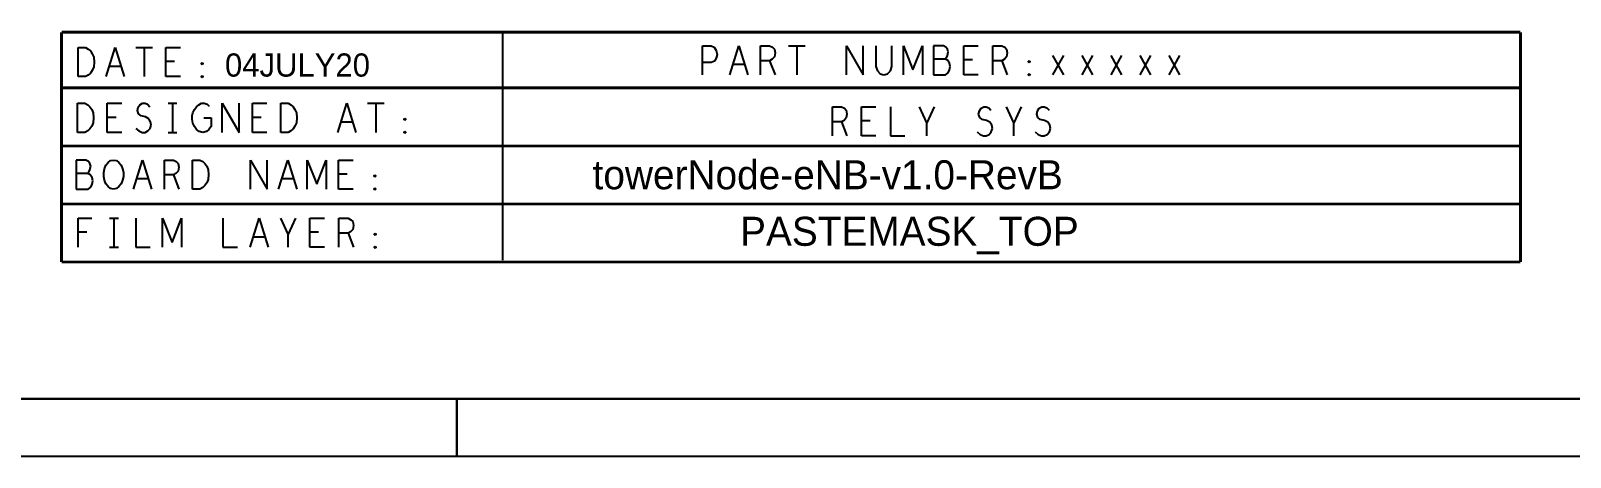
# Model space of a CAD drawing. Extents: x -186 to 234, y -83 to 214.
# Drawn here: x -64.1 to 70.6, y -83.4 to -46.1 of the extents above; entities that cross this region are included whole.
import ezdxf

# ---------------------------------------------------------------- set-up
doc = ezdxf.new("R2010")
doc.units = 0
for name, color, linetype in [('BG_TITLE_BLOCK', 40, 'CONTINUOUS'), ('DF_OUTLINE_DATA', 2, 'CONTINUOUS'), ('PG_PASTEMASK_TOP', 85, 'CONTINUOUS')]:
    doc.layers.add(name, color=color, linetype=linetype)

msp = doc.modelspace()

# ---------------------------------------------------------------- linework, layer by layer
at = {"layer": 'BG_TITLE_BLOCK', "const_width": 0.199898}
for points in [[(-181.015894, -78.348611), (228.984099, -78.348611)], [(-26.815796, -83.348601), (-26.815796, -78.348611)]]:
    msp.add_lwpolyline(points, dxfattribs=at)
at = {"layer": 'BG_TITLE_BLOCK'}
msp.add_lwpolyline([(-186.015909, -83.348601), (233.984089, -83.348601)], dxfattribs=at)
at = {"layer": 'DF_OUTLINE_DATA', "const_width": 0.254}
for points in [[(-61.407015, -46.247304), (-61.407015, -66.364104)], [(66.253385, -46.247304), (-61.407015, -46.247304)], [(66.253385, -66.364104), (66.253385, -46.247304)], [(-61.407015, -51.124104), (66.253385, -51.124104)], [(-61.407015, -56.204104), (66.253385, -56.204104)], [(-61.407015, -61.284104), (66.253385, -61.284104)], [(-61.407015, -66.364104), (47.279585, -66.364104)], [(47.279585, -66.364104), (66.253385, -66.364104)]]:
    msp.add_lwpolyline(points, dxfattribs=at)
at = {"layer": 'DF_OUTLINE_DATA'}
for points in [[(-22.824415, -46.354213), (-22.824415, -66.206599)], [(-59.959215, -50.133504), (-59.959215, -47.593504)], [(-59.959215, -47.593504), (-59.324215, -47.593504)], [(-59.324215, -47.593504), (-59.070215, -47.720504)], [(-59.070215, -47.720504), (-58.879715, -47.889897)], [(-58.879715, -47.889897), (-58.721015, -48.143897)], [(-58.721015, -48.143897), (-58.594015, -48.440289)], [(-58.594015, -48.440289), (-58.562215, -48.863504)], [(-57.514515, -50.133504), (-56.720715, -47.593504)], [(-56.720715, -47.593504), (-55.927015, -50.133504)], [(-54.911015, -47.593504), (-53.450515, -47.593504)], [(-54.180715, -47.593504), (-54.180715, -50.133504)], [(-52.275715, -50.133504), (-52.275715, -47.593504)], [(-52.275715, -47.593504), (-51.005715, -47.593504)], [(-5.323815, -49.964289), (-5.323815, -47.424289)], [(-5.323815, -47.424289), (-4.561815, -47.424289)], [(-4.561815, -47.424289), (-4.307815, -47.551289)], [(-4.307815, -47.551289), (-4.117315, -47.847809)], [(-4.117315, -47.847809), (-4.053815, -48.186289)], [(-4.053815, -48.186289), (-4.117315, -48.524897)], [(-2.942615, -49.964289), (-2.148815, -47.424289)], [(-2.148815, -47.424289), (-1.355115, -49.964289)], [(-0.243815, -49.964289), (-0.243815, -47.424289)], [(-0.243815, -47.424289), (0.549885, -47.424289)], [(0.549885, -47.424289), (0.803885, -47.551289)], [(0.962685, -48.397897), (0.772185, -48.609809)], [(0.803885, -47.551289), (0.962685, -47.720809)], [(0.962685, -47.720809), (1.026185, -48.059289)], [(1.026185, -48.059289), (0.962685, -48.397897)], [(2.200885, -47.424289), (3.661385, -47.424289)], [(2.931185, -47.424289), (2.931185, -49.964289)], [(7.280885, -49.964289), (7.280885, -47.424289)], [(7.280885, -47.424289), (8.741385, -49.964289)], [(8.741385, -49.964289), (8.741385, -47.424289)], [(9.852685, -47.424289), (9.852685, -49.244809)], [(11.249685, -49.244809), (11.249685, -47.424289)], [(12.265685, -49.964289), (12.265685, -47.424289)], [(12.265685, -47.424289), (13.091185, -49.540897)], [(13.091185, -49.540897), (13.916685, -47.424289)], [(13.916685, -47.424289), (13.916685, -49.964289)], [(14.900885, -47.424289), (14.900885, -49.964289)], [(15.758185, -47.424289), (14.900885, -47.424289)], [(15.980385, -47.551289), (15.758185, -47.424289)], [(15.885185, -48.609809), (16.012185, -48.482809)], [(16.107385, -47.720809), (15.980385, -47.551289)], [(16.012185, -48.482809), (16.107385, -48.271201)], [(16.170885, -47.974809), (16.107385, -47.720809)], [(16.107385, -48.271201), (16.170885, -47.974809)], [(17.536185, -49.964289), (17.536185, -47.424289)], [(17.536185, -47.424289), (18.806185, -47.424289)], [(20.076185, -49.964289), (20.076185, -47.424289)], [(20.076185, -47.424289), (20.869885, -47.424289)], [(20.869885, -47.424289), (21.123885, -47.551289)], [(21.282685, -48.397897), (21.092185, -48.609809)], [(21.123885, -47.551289), (21.282685, -47.720809)], [(21.282685, -47.720809), (21.346185, -48.059289)], [(21.346185, -48.059289), (21.282685, -48.397897)], [(25.314885, -48.271201), (26.267385, -49.964289)], [(26.267385, -48.271201), (25.314885, -49.964289)], [(27.854885, -48.271201), (28.807385, -49.964289)], [(28.807385, -48.271201), (27.854885, -49.964289)], [(30.394885, -48.271201), (31.347385, -49.964289)], [(31.347385, -48.271201), (30.394885, -49.964289)], [(32.934885, -48.271201), (33.887385, -49.964289)], [(33.887385, -48.271201), (32.934885, -49.964289)], [(36.427385, -48.271201), (35.474885, -49.964289)], [(35.474885, -48.271201), (36.427385, -49.964289)], [(-58.879715, -49.837289), (-59.070215, -50.006504)], [(-58.721015, -49.583111), (-58.879715, -49.837289)], [(-58.594015, -49.286897), (-58.721015, -49.583111)], [(-58.562215, -48.863504), (-58.594015, -49.286897)], [(-56.212715, -49.244504), (-57.228715, -49.244504)], [(-51.513715, -48.821111), (-52.275715, -48.821111)], [(-49.164215, -48.948111), (-49.100715, -48.905897)], [(-49.164215, -49.032897), (-49.164215, -48.948111)], [(-49.100715, -49.075289), (-49.164215, -49.032897)], [(-49.100715, -48.905897), (-49.037215, -48.948111)], [(-49.037215, -49.032897), (-49.100715, -49.075289)], [(-49.037215, -48.948111), (-49.037215, -49.032897)], [(-4.561815, -48.906201), (-5.323815, -48.906201)], [(-4.276115, -48.778897), (-4.561815, -48.906201)], [(-4.117315, -48.524897), (-4.276115, -48.778897)], [(-1.640815, -49.075289), (-2.656815, -49.075289)], [(0.549885, -48.736809), (-0.243815, -48.736809)], [(0.772185, -48.609809), (0.549885, -48.736809)], [(0.549885, -48.736809), (1.026185, -49.964289)], [(9.852685, -49.244809), (9.979685, -49.625809)], [(9.979685, -49.625809), (10.233685, -49.879809)], [(10.868685, -49.879809), (11.122685, -49.625809)], [(11.122685, -49.625809), (11.249685, -49.244809)], [(15.885185, -48.609809), (14.900885, -48.609809)], [(16.107385, -48.694289), (15.885185, -48.609809)], [(15.948685, -49.964289), (16.170885, -49.794897)], [(16.297885, -48.948289), (16.107385, -48.694289)], [(16.170885, -49.794897), (16.297885, -49.540897)], [(16.361385, -49.244809), (16.297885, -48.948289)], [(16.297885, -49.540897), (16.361385, -49.244809)], [(18.298185, -48.651897), (17.536185, -48.651897)], [(20.869885, -48.736809), (20.076185, -48.736809)], [(21.092185, -48.609809), (20.869885, -48.736809)], [(20.869885, -48.736809), (21.346185, -49.964289)], [(23.187685, -48.778897), (23.251185, -48.736809)], [(23.187685, -48.863809), (23.187685, -48.778897)], [(23.251185, -48.906201), (23.187685, -48.863809)], [(23.251185, -48.736809), (23.314685, -48.778897)], [(23.314685, -48.863809), (23.251185, -48.906201)], [(23.314685, -48.778897), (23.314685, -48.863809)], [(-59.324215, -50.133504), (-59.959215, -50.133504)], [(-59.070215, -50.006504), (-59.324215, -50.133504)], [(-51.005715, -50.133504), (-52.275715, -50.133504)], [(-49.164215, -50.091111), (-49.100715, -50.048897)], [(-49.164215, -50.175897), (-49.164215, -50.091111)], [(-49.100715, -50.218111), (-49.164215, -50.175897)], [(-49.100715, -50.048897), (-49.037215, -50.091111)], [(-49.037215, -50.175897), (-49.100715, -50.218111)], [(-49.037215, -50.091111), (-49.037215, -50.175897)], [(10.233685, -49.879809), (10.551185, -49.964289)], [(10.551185, -49.964289), (10.868685, -49.879809)], [(14.900885, -49.964289), (15.948685, -49.964289)], [(18.806185, -49.964289), (17.536185, -49.964289)], [(23.187685, -49.921897), (23.251185, -49.879809)], [(23.187685, -50.006809), (23.187685, -49.921897)], [(23.251185, -50.048897), (23.187685, -50.006809)], [(23.251185, -49.879809), (23.314685, -49.921897)], [(23.314685, -50.006809), (23.251185, -50.048897)], [(23.314685, -49.921897), (23.314685, -50.006809)], [(-60.010015, -55.010304), (-60.010015, -52.470304)], [(-60.010015, -52.470304), (-59.375015, -52.470304)], [(-59.375015, -52.470304), (-59.121015, -52.597304)], [(-57.406515, -55.010304), (-57.406515, -52.470304)], [(-57.406515, -52.470304), (-56.136515, -52.470304)], [(-54.549015, -52.597304), (-54.326815, -52.470304)], [(-54.326815, -52.470304), (-54.104515, -52.470304)], [(-54.104515, -52.470304), (-53.882315, -52.554911)], [(-52.072515, -52.470304), (-51.310515, -52.470304)], [(-51.691515, -52.470304), (-51.691515, -55.010304)], [(-49.405515, -52.597304), (-49.151515, -52.470304)], [(-49.151515, -52.470304), (-48.929315, -52.470304)], [(-48.929315, -52.470304), (-48.675315, -52.554911)], [(-47.341815, -55.010304), (-47.341815, -52.470304)], [(-47.341815, -52.470304), (-45.881315, -55.010304)], [(-45.881315, -55.010304), (-45.881315, -52.470304)], [(-44.706515, -55.010304), (-44.706515, -52.470304)], [(-44.706515, -52.470304), (-43.436515, -52.470304)], [(-42.230015, -55.010304), (-42.230015, -52.470304)], [(-42.230015, -52.470304), (-41.595015, -52.470304)], [(-41.595015, -52.470304), (-41.341015, -52.597304)], [(-37.245315, -55.010304), (-36.451515, -52.470304)], [(-36.451515, -52.470304), (-35.657815, -55.010304)], [(-34.641815, -52.470304), (-33.181315, -52.470304)], [(-33.911515, -52.470304), (-33.911515, -55.010304)], [(-59.121015, -52.597304), (-58.930515, -52.766697)], [(-58.930515, -52.766697), (-58.771815, -53.020697)], [(-58.771815, -53.020697), (-58.644815, -53.317089)], [(-58.644815, -53.317089), (-58.613015, -53.740304)], [(-58.613015, -53.740304), (-58.644815, -54.163697)], [(-56.644515, -53.697911), (-57.406515, -53.697911)], [(-54.771315, -53.105304), (-54.707815, -52.808911)], [(-54.676015, -53.401697), (-54.771315, -53.105304)], [(-54.707815, -52.808911), (-54.549015, -52.597304)], [(-54.453815, -53.570911), (-54.676015, -53.401697)], [(-54.072815, -53.655697), (-54.453815, -53.570911)], [(-53.787015, -53.824911), (-54.072815, -53.655697)], [(-53.882315, -52.554911), (-53.691815, -52.766697)], [(-53.628315, -54.079089), (-53.787015, -53.824911)], [(-49.977015, -53.570911), (-49.913515, -53.317089)], [(-49.977015, -53.867304), (-49.977015, -53.570911)], [(-49.913515, -54.205911), (-49.977015, -53.867304)], [(-49.913515, -53.317089), (-49.786515, -53.020697)], [(-49.786515, -53.020697), (-49.596015, -52.766697)], [(-49.596015, -52.766697), (-49.405515, -52.597304)], [(-48.961015, -53.740304), (-48.326015, -53.740304)], [(-48.675315, -52.554911), (-48.484815, -52.724304)], [(-48.326015, -53.740304), (-48.326015, -54.502304)], [(-43.944515, -53.697911), (-44.706515, -53.697911)], [(-41.341015, -52.597304), (-41.150515, -52.766697)], [(-41.150515, -52.766697), (-40.991815, -53.020697)], [(-40.991815, -53.020697), (-40.864815, -53.317089)], [(-40.864815, -53.317089), (-40.833015, -53.740304)], [(-40.833015, -53.740304), (-40.864815, -54.163697)], [(-31.435015, -53.824911), (-31.371515, -53.782697)], [(-31.435015, -53.909697), (-31.435015, -53.824911)], [(-31.371515, -53.782697), (-31.308015, -53.824911)], [(-31.308015, -53.824911), (-31.308015, -53.909697)], [(6.042685, -55.315104), (6.042685, -52.775104)], [(6.042685, -52.775104), (6.836385, -52.775104)], [(6.836385, -52.775104), (7.090385, -52.902104)], [(7.249185, -53.748711), (7.058685, -53.960497)], [(7.090385, -52.902104), (7.249185, -53.071497)], [(7.249185, -53.071497), (7.312685, -53.410104)], [(7.312685, -53.410104), (7.249185, -53.748711)], [(8.582685, -55.315104), (8.582685, -52.775104)], [(8.582685, -52.775104), (9.852685, -52.775104)], [(11.122685, -52.775104), (11.122685, -55.315104)], [(14.297685, -54.172104), (13.662685, -52.775104)], [(14.932685, -52.775104), (14.297685, -54.172104)], [(18.837885, -53.410104), (18.901385, -53.113711)], [(18.933185, -53.706497), (18.837885, -53.410104)], [(18.901385, -53.113711), (19.060185, -52.902104)], [(19.155385, -53.875711), (18.933185, -53.706497)], [(19.060185, -52.902104), (19.282385, -52.775104)], [(19.536385, -53.960497), (19.155385, -53.875711)], [(19.282385, -52.775104), (19.504685, -52.775104)], [(19.504685, -52.775104), (19.726885, -52.859711)], [(19.726885, -52.859711), (19.917385, -53.071497)], [(21.917685, -54.172104), (21.282685, -52.775104)], [(22.552685, -52.775104), (21.917685, -54.172104)], [(23.917885, -53.410104), (23.981385, -53.113711)], [(24.013185, -53.706497), (23.917885, -53.410104)], [(23.981385, -53.113711), (24.140185, -52.902104)], [(24.235385, -53.875711), (24.013185, -53.706497)], [(24.140185, -52.902104), (24.362385, -52.775104)], [(24.616385, -53.960497), (24.235385, -53.875711)], [(24.362385, -52.775104), (24.584685, -52.775104)], [(24.584685, -52.775104), (24.806885, -52.859711)], [(24.806885, -52.859711), (24.997385, -53.071497)], [(-59.375015, -55.010304), (-60.010015, -55.010304)], [(-59.121015, -54.883304), (-59.375015, -55.010304)], [(-58.930515, -54.714089), (-59.121015, -54.883304)], [(-58.771815, -54.459911), (-58.930515, -54.714089)], [(-58.644815, -54.163697), (-58.771815, -54.459911)], [(-56.136515, -55.010304), (-57.406515, -55.010304)], [(-54.898315, -54.671697), (-54.644315, -54.883304)], [(-54.644315, -54.883304), (-54.358515, -55.010304)], [(-54.358515, -55.010304), (-54.104515, -55.010304)], [(-54.104515, -55.010304), (-53.850515, -54.883304)], [(-53.850515, -54.883304), (-53.660015, -54.671697)], [(-53.660015, -54.671697), (-53.564815, -54.375304)], [(-53.564815, -54.375304), (-53.628315, -54.079089)], [(-52.072515, -55.010304), (-51.310515, -55.010304)], [(-49.786515, -54.502304), (-49.913515, -54.205911)], [(-49.596015, -54.756304), (-49.786515, -54.502304)], [(-49.373815, -54.925697), (-49.596015, -54.756304)], [(-49.056315, -55.010304), (-49.373815, -54.925697)], [(-48.738815, -54.925697), (-49.056315, -55.010304)], [(-48.516515, -54.756304), (-48.738815, -54.925697)], [(-48.326015, -54.502304), (-48.516515, -54.756304)], [(-43.436515, -55.010304), (-44.706515, -55.010304)], [(-41.595015, -55.010304), (-42.230015, -55.010304)], [(-41.341015, -54.883304), (-41.595015, -55.010304)], [(-41.150515, -54.714089), (-41.341015, -54.883304)], [(-40.991815, -54.459911), (-41.150515, -54.714089)], [(-40.864815, -54.163697), (-40.991815, -54.459911)], [(-35.943515, -54.121304), (-36.959515, -54.121304)], [(-31.371515, -53.952089), (-31.435015, -53.909697)], [(-31.435015, -54.967911), (-31.371515, -54.925697)], [(-31.435015, -55.052697), (-31.435015, -54.967911)], [(-31.371515, -55.094911), (-31.435015, -55.052697)], [(-31.308015, -53.909697), (-31.371515, -53.952089)], [(-31.371515, -54.925697), (-31.308015, -54.967911)], [(-31.308015, -55.052697), (-31.371515, -55.094911)], [(-31.308015, -54.967911), (-31.308015, -55.052697)], [(6.836385, -54.087497), (6.042685, -54.087497)], [(7.058685, -53.960497), (6.836385, -54.087497)], [(6.836385, -54.087497), (7.312685, -55.315104)], [(9.344685, -54.002711), (8.582685, -54.002711)], [(14.297685, -55.315104), (14.297685, -54.172104)], [(18.710885, -54.976497), (18.964885, -55.188104)], [(18.964885, -55.188104), (19.250685, -55.315104)], [(19.504685, -55.315104), (19.758685, -55.188104)], [(19.822185, -54.129711), (19.536385, -53.960497)], [(19.758685, -55.188104), (19.949185, -54.976497)], [(19.980885, -54.383889), (19.822185, -54.129711)], [(19.949185, -54.976497), (20.044385, -54.680104)], [(20.044385, -54.680104), (19.980885, -54.383889)], [(21.917685, -55.315104), (21.917685, -54.172104)], [(23.790885, -54.976497), (24.044885, -55.188104)], [(24.044885, -55.188104), (24.330685, -55.315104)], [(24.584685, -55.315104), (24.838685, -55.188104)], [(24.902185, -54.129711), (24.616385, -53.960497)], [(24.838685, -55.188104), (25.029185, -54.976497)], [(25.060885, -54.383889), (24.902185, -54.129711)], [(25.029185, -54.976497), (25.124385, -54.680104)], [(25.124385, -54.680104), (25.060885, -54.383889)], [(9.852685, -55.315104), (8.582685, -55.315104)], [(11.122685, -55.315104), (12.392685, -55.315104)], [(19.250685, -55.315104), (19.504685, -55.315104)], [(24.330685, -55.315104), (24.584685, -55.315104)], [(-59.273415, -57.431889), (-60.130715, -57.431889)], [(-60.130715, -57.431889), (-60.130715, -59.971889)], [(-59.051215, -57.558889), (-59.273415, -57.431889)], [(-58.924215, -57.728409), (-59.051215, -57.558889)], [(-58.860715, -57.982409), (-58.924215, -57.728409)], [(-57.654215, -58.193889), (-57.527215, -57.897497)], [(-57.527215, -57.897497), (-57.336715, -57.643497)], [(-57.336715, -57.643497), (-57.114415, -57.474409)], [(-57.114415, -57.474409), (-56.860415, -57.431889)], [(-56.860415, -57.431889), (-56.606415, -57.474409)], [(-56.606415, -57.474409), (-56.384215, -57.643497)], [(-56.384215, -57.643497), (-56.193715, -57.897497)], [(-56.193715, -57.897497), (-56.066715, -58.193889)], [(-55.114215, -59.971889), (-54.320415, -57.431889)], [(-54.320415, -57.431889), (-53.526715, -59.971889)], [(-52.415415, -59.971889), (-52.415415, -57.431889)], [(-52.415415, -57.431889), (-51.621715, -57.431889)], [(-51.621715, -57.431889), (-51.367715, -57.558889)], [(-51.367715, -57.558889), (-51.208915, -57.728409)], [(-51.208915, -57.728409), (-51.145415, -58.066889)], [(-49.938915, -59.971889), (-49.938915, -57.431889)], [(-49.938915, -57.431889), (-49.303915, -57.431889)], [(-49.303915, -57.431889), (-49.049915, -57.558889)], [(-49.049915, -57.558889), (-48.859415, -57.728409)], [(-48.859415, -57.728409), (-48.700715, -57.982409)], [(-44.890715, -59.971889), (-44.890715, -57.431889)], [(-44.890715, -57.431889), (-43.430215, -59.971889)], [(-43.430215, -59.971889), (-43.430215, -57.431889)], [(-42.414215, -59.971889), (-41.620415, -57.431889)], [(-41.620415, -57.431889), (-40.826715, -59.971889)], [(-39.905915, -59.971889), (-39.905915, -57.431889)], [(-39.905915, -57.431889), (-39.080415, -59.548497)], [(-39.080415, -59.548497), (-38.254915, -57.431889)], [(-38.254915, -57.431889), (-38.254915, -59.971889)], [(-37.175415, -59.971889), (-37.175415, -57.431889)], [(-37.175415, -57.431889), (-35.905415, -57.431889)], [(-59.146415, -58.617409), (-60.130715, -58.617409)], [(-59.146415, -58.617409), (-59.019415, -58.490409)], [(-58.924215, -58.701889), (-59.146415, -58.617409)], [(-59.019415, -58.490409), (-58.924215, -58.278801)], [(-58.924215, -58.278801), (-58.860715, -57.982409)], [(-58.733715, -58.955889), (-58.924215, -58.701889)], [(-58.670215, -59.252409), (-58.733715, -58.955889)], [(-58.733715, -59.548497), (-58.670215, -59.252409)], [(-57.717715, -58.532497), (-57.654215, -58.193889)], [(-57.717715, -58.871409), (-57.717715, -58.532497)], [(-57.654215, -59.209889), (-57.717715, -58.871409)], [(-57.527215, -59.506409), (-57.654215, -59.209889)], [(-56.066715, -59.209889), (-56.193715, -59.506409)], [(-56.066715, -58.193889), (-56.003215, -58.532497)], [(-56.003215, -58.871409), (-56.066715, -59.209889)], [(-56.003215, -58.532497), (-56.003215, -58.871409)], [(-53.812415, -59.082889), (-54.828415, -59.082889)], [(-51.621715, -58.744409), (-52.415415, -58.744409)], [(-51.399415, -58.617409), (-51.621715, -58.744409)], [(-51.621715, -58.744409), (-51.145415, -59.971889)], [(-51.208915, -58.405497), (-51.399415, -58.617409)], [(-51.145415, -58.066889), (-51.208915, -58.405497)], [(-48.700715, -57.982409), (-48.573715, -58.278801)], [(-48.573715, -59.125409), (-48.700715, -59.421497)], [(-48.573715, -58.278801), (-48.541915, -58.701889)], [(-48.541915, -58.701889), (-48.573715, -59.125409)], [(-41.112415, -59.082889), (-42.128415, -59.082889)], [(-36.413415, -58.659497), (-37.175415, -58.659497)], [(-34.063915, -58.786497), (-34.000415, -58.744409)], [(-34.063915, -58.871409), (-34.063915, -58.786497)], [(-34.000415, -58.913801), (-34.063915, -58.871409)], [(-34.000415, -58.744409), (-33.936915, -58.786497)], [(-33.936915, -58.871409), (-34.000415, -58.913801)], [(-33.936915, -58.786497), (-33.936915, -58.871409)], [(-60.130715, -59.971889), (-59.082915, -59.971889)], [(-59.082915, -59.971889), (-58.860715, -59.802497)], [(-58.860715, -59.802497), (-58.733715, -59.548497)], [(-57.336715, -59.760409), (-57.527215, -59.506409)], [(-57.114415, -59.929497), (-57.336715, -59.760409)], [(-56.860415, -59.971889), (-57.114415, -59.929497)], [(-56.606415, -59.929497), (-56.860415, -59.971889)], [(-56.384215, -59.760409), (-56.606415, -59.929497)], [(-56.193715, -59.506409), (-56.384215, -59.760409)], [(-49.303915, -59.971889), (-49.938915, -59.971889)], [(-49.049915, -59.844889), (-49.303915, -59.971889)], [(-48.859415, -59.675801), (-49.049915, -59.844889)], [(-48.700715, -59.421497), (-48.859415, -59.675801)], [(-35.905415, -59.971889), (-37.175415, -59.971889)], [(-34.063915, -59.929497), (-34.000415, -59.887409)], [(-34.063915, -60.014409), (-34.063915, -59.929497)], [(-34.000415, -60.056497), (-34.063915, -60.014409)], [(-34.000415, -59.887409), (-33.936915, -59.929497)], [(-33.936915, -60.014409), (-34.000415, -60.056497)], [(-33.936915, -59.929497), (-33.936915, -60.014409)], [(-59.965615, -65.068704), (-59.965615, -62.528704)], [(-59.965615, -62.528704), (-58.759115, -62.528704)], [(-57.203315, -62.528704), (-56.441315, -62.528704)], [(-56.822315, -62.528704), (-56.822315, -65.068704)], [(-54.917315, -62.528704), (-54.917315, -65.068704)], [(-52.567815, -65.068704), (-52.567815, -62.528704)], [(-52.567815, -62.528704), (-51.742315, -64.645311)], [(-51.742315, -64.645311), (-50.916815, -62.528704)], [(-50.916815, -62.528704), (-50.916815, -65.068704)], [(-47.297315, -62.528704), (-47.297315, -65.068704)], [(-44.916115, -65.068704), (-44.122315, -62.528704)], [(-44.122315, -62.528704), (-43.328615, -65.068704)], [(-41.582315, -63.925704), (-42.217315, -62.528704)], [(-40.947315, -62.528704), (-41.582315, -63.925704)], [(-39.677315, -65.068704), (-39.677315, -62.528704)], [(-39.677315, -62.528704), (-38.407315, -62.528704)], [(-37.137315, -65.068704), (-37.137315, -62.528704)], [(-37.137315, -62.528704), (-36.343615, -62.528704)], [(-36.343615, -62.528704), (-36.089615, -62.655704)], [(-36.089615, -62.655704), (-35.930815, -62.825097)], [(-35.930815, -62.825097), (-35.867315, -63.163704)], [(-35.867315, -63.163704), (-35.930815, -63.502311)], [(-59.203615, -63.756311), (-59.965615, -63.756311)], [(-43.614315, -64.179704), (-44.630315, -64.179704)], [(-41.582315, -65.068704), (-41.582315, -63.925704)], [(-38.915315, -63.756311), (-39.677315, -63.756311)], [(-36.343615, -63.841097), (-37.137315, -63.841097)], [(-36.121315, -63.714097), (-36.343615, -63.841097)], [(-36.343615, -63.841097), (-35.867315, -65.068704)], [(-35.930815, -63.502311), (-36.121315, -63.714097)], [(-34.025815, -63.883311), (-33.962315, -63.841097)], [(-34.025815, -63.968097), (-34.025815, -63.883311)], [(-33.962315, -64.010489), (-34.025815, -63.968097)], [(-33.962315, -63.841097), (-33.898815, -63.883311)], [(-33.898815, -63.968097), (-33.962315, -64.010489)], [(-33.898815, -63.883311), (-33.898815, -63.968097)], [(-57.203315, -65.068704), (-56.441315, -65.068704)], [(-54.917315, -65.068704), (-53.647315, -65.068704)], [(-47.297315, -65.068704), (-46.027315, -65.068704)], [(-38.407315, -65.068704), (-39.677315, -65.068704)], [(-34.025815, -65.026311), (-33.962315, -64.984097)], [(-34.025815, -65.111097), (-34.025815, -65.026311)], [(-33.962315, -65.153311), (-34.025815, -65.111097)], [(-33.962315, -64.984097), (-33.898815, -65.026311)], [(-33.898815, -65.111097), (-33.962315, -65.153311)], [(-33.898815, -65.026311), (-33.898815, -65.111097)]]:
    msp.add_lwpolyline(points, dxfattribs=at)

# ---------------------------------------------------------------- texts
for s, height, p in [('04JULY20', 2.032, (-47.110244, -50.134164)), ('towerNode-eNB-v1.0-RevB', 2.54, (-14.943607, -59.9948))]:
    msp.add_text(s, height=height, dxfattribs=at).set_placement(p)
at = {"layer": 'PG_PASTEMASK_TOP'}
msp.add_text('PASTEMASK_TOP', height=2.54, dxfattribs=at).set_placement((-2.037004, -64.941399))

doc.saveas('drawing.dxf')
